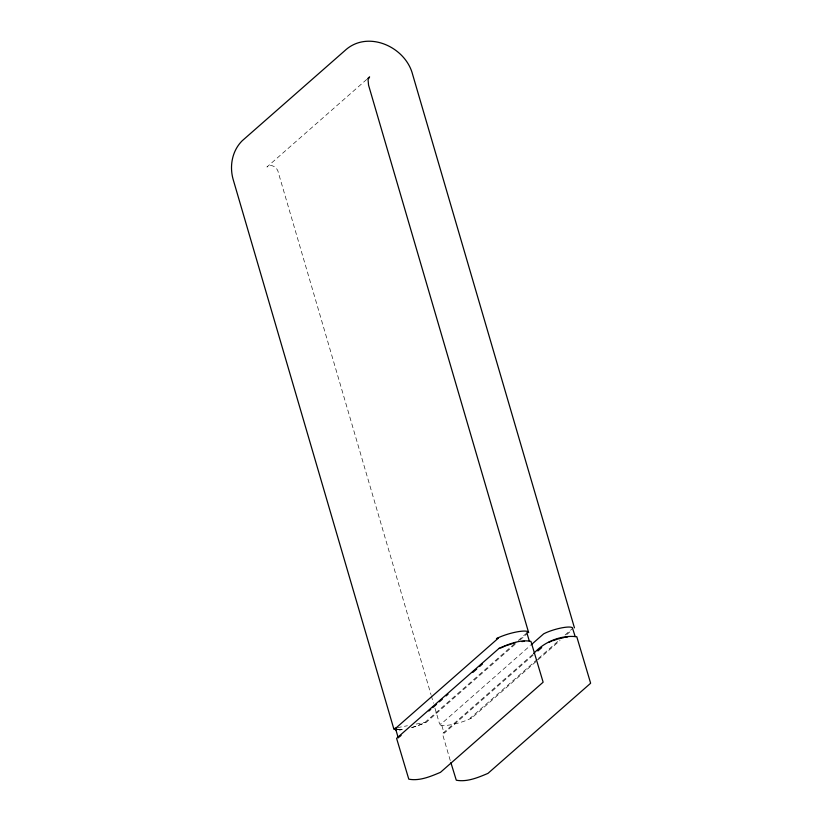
<?xml version="1.0" encoding="UTF-8"?>
<svg xmlns="http://www.w3.org/2000/svg" width="822" height="822" viewBox="0 0 822 822"><rect width="100%" height="100%" fill="white"/><g stroke="black" fill="none" stroke-linecap="round" stroke-linejoin="round"><path stroke-width="0.62" stroke-dasharray="4.11 3.08" d="M366.715 79.426L266.924 167.03C271.383 163.044 277.764 167.76 278.422 172.877L430.985 694.59M514.418 643.862L424.542 722.764L422.22 723.874A17.663 3.73 -16.3 0 1 410.661 727.778M518.261 640.482L526.923 632.889M515.117 644.304L425.919 722.6L410.497 728.179M519.936 640.071L526.676 634.152M434.941 708.122L439.616 724.12L441.352 723.792L530.282 645.578M532.625 654.528L442.421 733.707L450.528 761.439M533.088 655.175L444.106 733.286L441.352 723.792M537.362 659.336L470.03 718.305L471.766 717.976L537.013 660.693M538.318 658.504L559.371 640.019M565.104 634.985L572.759 628.265M537.978 659.85L560.049 640.472M566.759 634.584L571.557 630.371M397.355 727.665L407.404 725.744M416.189 724.059L424.974 722.384M398.454 729.535L400.859 729.504L397.221 730.131L398.649 729.546L396.913 729.34M431.345 695.823L433.502 703.2M471.766 717.976A19.379 4.1 -16.3 0 1 451.607 724.634A19.379 4.1 -16.3 0 1 439.616 724.12M400.622 729.515L399.615 730.09L403.51 729.227L400.622 729.515"/><path stroke-width="1.23" d="M367.681 78.583L369.602 76.898L368.071 79.611L368.554 85.139L528.597 632.467L526.861 632.796L529.378 641.273M574.444 627.844L412.603 74.401C405.441 46.535 367.311 29.571 344.819 50.676L242.141 140.819C232.194 150.796 229.359 165.89 233.088 179.227L393.779 728.744L395.516 728.415L498.194 638.283L496.457 638.612A19.379 4.1 -16.3 0 1 516.606 631.954A19.379 4.1 -16.3 0 1 528.597 632.467M399.215 737.077L401.136 735.392M428.879 711.04L430.79 709.355M432.711 707.68L436.533 704.32M439.4 701.793L442.277 699.275M446.099 695.915L448.021 694.241M472.897 672.396L476.719 669.036M479.596 666.519L482.463 663.991M531.238 644.746L543.681 633.824L546.003 632.714A17.663 3.73 -16.3 0 1 572.369 627.679L575.215 636.649M533.581 653.685C543.979 641.818 561.118 634.81 576.777 636.731L590.638 683.236L487.96 773.379C478.157 777.509 467.04 782.267 456.282 780.212L450.888 762.641M537.876 650.973L541.698 647.613M500.639 648.034L504.893 646.143M548.808 642.301L551.696 641.129M396.831 729.33L395.413 729.915L396.964 729.361M505.859 645.753L512.301 643.616M552.744 640.749L557.049 639.331M393.779 728.744L395.403 728.251L396.913 729.34M513.411 643.328L515.62 642.753M558.148 638.992L563.604 637.667M564.673 637.43L567.642 636.937M521.806 641.571L524.436 641.304M395.454 728.323L398.259 737.92M499.262 648.198L396.584 738.341L408.791 779.174C419.549 781.229 430.656 776.461 440.469 772.331L543.137 682.198L530.93 641.355C520.182 639.311 509.065 644.068 499.262 648.198M395.803 728.898L394.252 729.443L395.875 728.95"/></g></svg>
